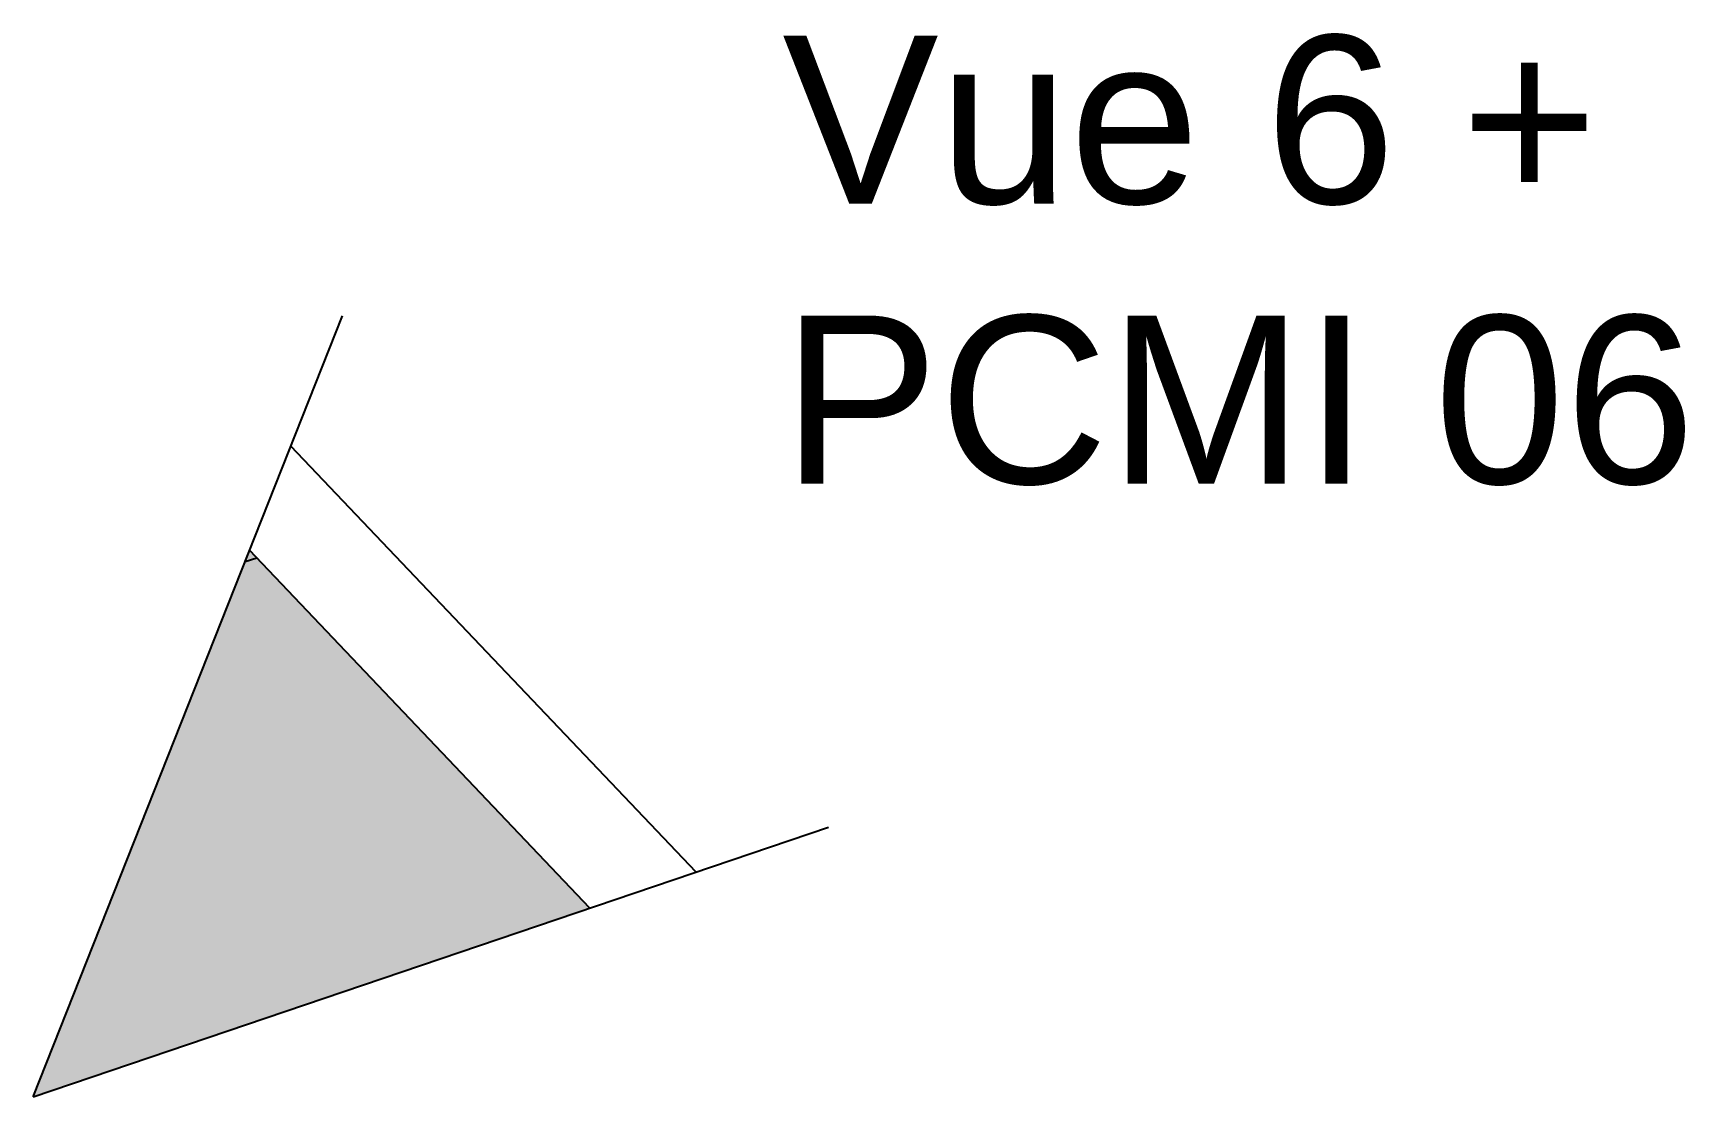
# Model space of a CAD drawing. Header units: millimetres. Extents: x 2331 to 2518, y 1657 to 1762.
# Drawn here: x 2419.53 to 2425.43, y 1656.69 to 1660.49 of the extents above; entities that cross this region are included whole.
import ezdxf

# ---------------------------------------------------------------- set-up
doc = ezdxf.new("R2010")
doc.units = ezdxf.units.MM
doc.layers.add('Vues', color=7, linetype='Continuous')
doc.styles.get("Standard").update_dxf_attribs({"font": 'arial.ttf'})

msp = doc.modelspace()

# ---------------------------------------------------------------- hatches: boundary and pattern name
at = {"layer": 'Vues', "true_color": 0x939598, "transparency": 33554508}
h = msp.add_hatch(dxfattribs=at)
h.set_pattern_fill('ANGLE', color=252, angle=-341.26079)
h.set_pattern_definition([(18.7392, (724.3576, -723.8554), (-2.244009, 6.61473), [5.08, -1.905]), (108.7392, (724.3576, -723.8554), (-6.61473, -2.244009), [5.08, -1.905])])
h.paths.add_polyline_path([(2421.5168, 1657.3631), (2420.3014, 1658.6408), (2419.5281, 1656.6884)])
h = msp.add_hatch(color=252, dxfattribs=at)
h.dxf.hatch_style = 1
h.paths.add_polyline_path([(2421.5168, 1657.3631), (2420.3014, 1658.6408), (2419.5281, 1656.6884)])

# ---------------------------------------------------------------- linework, layer by layer
at = {"layer": 'Vues', "transparency": 33554636}
for p, q in [((2419.5281, 1656.6884), (2420.6329, 1659.4776)), ((2421.8956, 1657.4916), (2420.4487, 1659.0127)), ((2421.5168, 1657.3631), (2420.3014, 1658.6408)), ((2419.5281, 1656.6884), (2422.3691, 1657.6522))]:
    msp.add_line(p, q, dxfattribs=at)

# ---------------------------------------------------------------- texts
at = {"layer": 'Vues', "transparency": 33554636, "insert": (2422.2033, 1660.479), "char_height": 0.6, "attachment_point": 1}
msp.add_mtext_dynamic_manual_height_columns('Vue 6 +\\PPCMI 06', width=4.208931, gutter_width=12.5, heights=[2.1574], dxfattribs=at)

doc.saveas('drawing.dxf')
